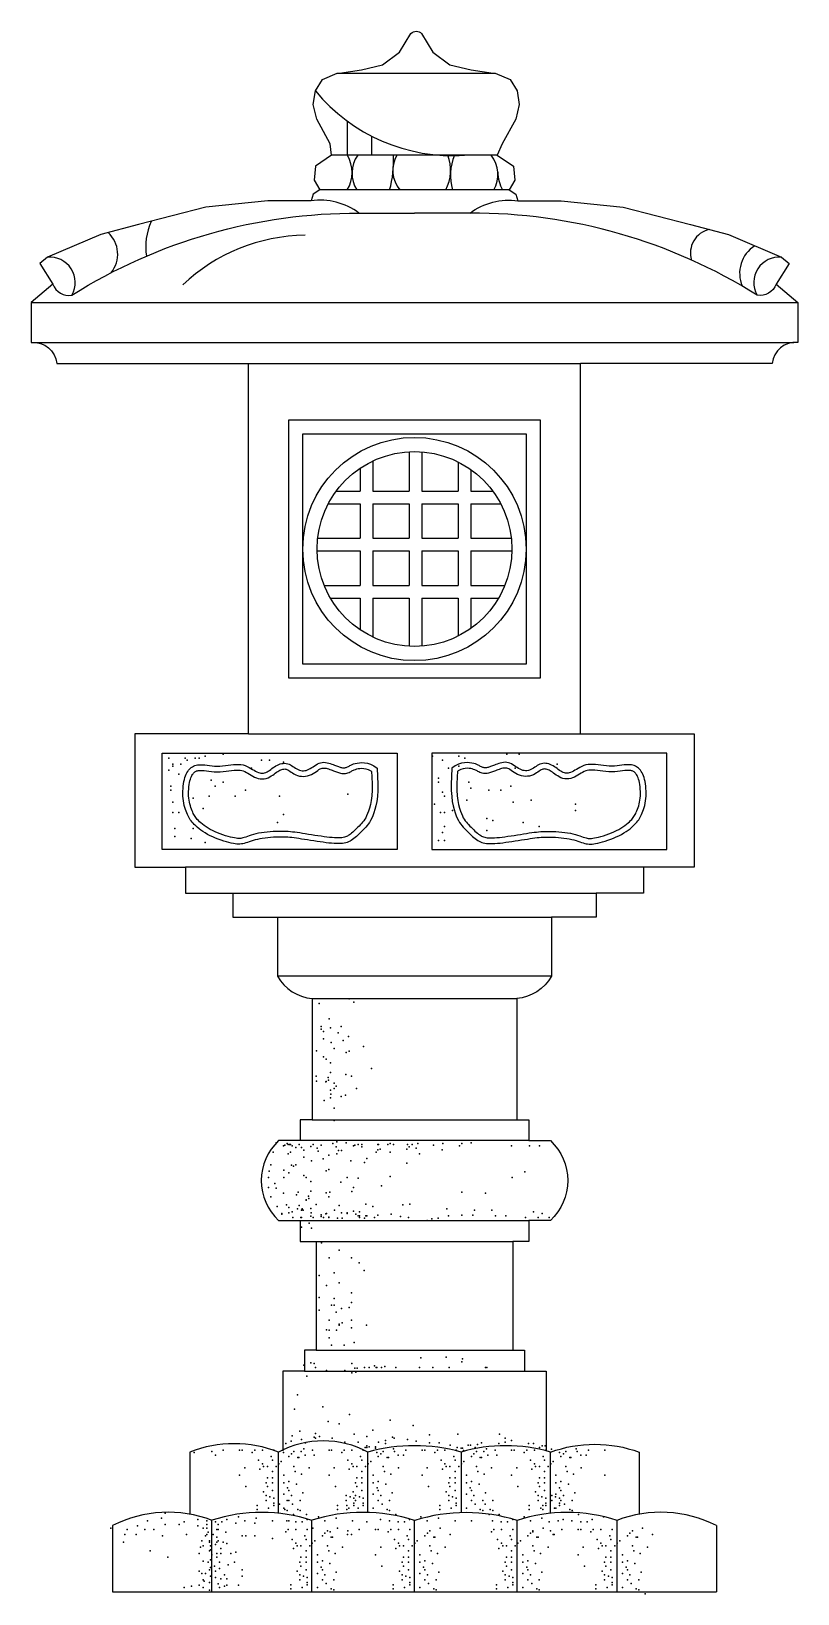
# Model space of a CAD drawing. Extents: x 876 to 1316, y 404 to 1300.
import ezdxf

# ---------------------------------------------------------------- set-up
doc = ezdxf.new("R2010")
doc.units = 0
doc.header["$LTSCALE"] = 10
doc.header["$MEASUREMENT"] = 0
for name, color, linetype in [('3', 3, 'CONTINUOUS'), ('4', 4, 'CONTINUOUS'), ('7', 7, 'CONTINUOUS'), ('BH', 3, 'CONTINUOUS')]:
    doc.layers.add(name, color=color, linetype=linetype)

msp = doc.modelspace()

# ---------------------------------------------------------------- linework, layer by layer
at = {"layer": '3'}
for p, q in [((1057.69, 1229.16), (1057.69, 1248.73)), ((1071.68, 1229.16), (1071.68, 1240.11)), ((1093.03, 1059), (1093.03, 1036.47)), ((1100.36, 1058.94), (1100.36, 1036.47)), ((1065.03, 1049.62), (1065.03, 1036.47)), ((1072.36, 1053.77), (1072.36, 1036.47)), ((1121.16, 1053.2), (1121.16, 1036.47)), ((1128.49, 1048.8), (1128.49, 1036.47)), ((1051.25, 1036.47), (1065.03, 1036.47)), ((1072.36, 1036.47), (1093.03, 1036.47)), ((1100.36, 1036.47), (1121.16, 1036.47)), ((1128.49, 1036.47), (1141.09, 1036.47)), ((1046.66, 1029.14), (1065.03, 1029.14)), ((1065.03, 1029.14), (1065.03, 1009.43)), ((1072.36, 1029.14), (1072.36, 1009.43)), ((1072.36, 1029.14), (1093.03, 1029.14)), ((1093.03, 1029.14), (1093.03, 1009.43)), ((1100.36, 1029.14), (1121.16, 1029.14)), ((1100.36, 1029.14), (1100.36, 1009.43)), ((1121.16, 1029.14), (1121.16, 1009.43)), ((1128.49, 1029.14), (1128.49, 1009.43)), ((1128.49, 1029.14), (1145.69, 1029.14)), ((1040.62, 1009.43), (1065.03, 1009.43)), ((1072.36, 1009.43), (1093.03, 1009.43)), ((1100.36, 1009.43), (1121.16, 1009.43)), ((1128.49, 1009.43), (1151.72, 1009.43)), ((1040.28, 1002.1), (1065.03, 1002.1)), ((1065.03, 1002.1), (1065.03, 982.26)), ((1072.36, 1002.1), (1072.36, 982.26)), ((1072.36, 1002.1), (1093.03, 1002.1)), ((1093.03, 1002.1), (1093.03, 982.26)), ((1100.36, 1002.1), (1121.16, 1002.1)), ((1100.36, 1002.1), (1100.36, 982.26)), ((1121.16, 1002.1), (1121.16, 982.26)), ((1128.49, 1002.1), (1128.49, 982.26)), ((1128.49, 1002.1), (1152.06, 1002.1)), ((1044.34, 982.26), (1065.03, 982.26)), ((1072.36, 982.26), (1093.03, 982.26)), ((1100.36, 982.26), (1121.16, 982.26)), ((1128.49, 982.26), (1148.01, 982.26)), ((1047.94, 974.93), (1065.03, 974.93)), ((1065.03, 974.93), (1065.03, 956.77)), ((1072.36, 974.93), (1072.36, 952.62)), ((1072.36, 974.93), (1093.03, 974.93)), ((1093.03, 974.93), (1093.03, 947.38)), ((1100.36, 974.93), (1121.16, 974.93)), ((1100.36, 974.93), (1100.36, 947.45)), ((1121.16, 974.93), (1121.16, 953.19)), ((1128.49, 974.93), (1144.4, 974.93)), ((1128.49, 974.93), (1128.49, 957.59)), ((991.88, 805.7), (1200.47, 805.7)), ((1174.71, 758.05), (1017.63, 758.05)), ((1037.5, 675.64), (1161.68, 675.64)), ((1039.84, 605.83), (1152.51, 605.83)), ((1039.84, 543.36), (1152.51, 543.36))]:
    msp.add_line(p, q, dxfattribs=at)
for points in [[(1074.71, 877.35), (1075.04, 872.56), (1075.15, 868.31), (1075.08, 864.55), (1074.85, 861.25), (1074.49, 858.37), (1074.03, 855.85), (1073.49, 853.67), (1072.91, 851.77), (1072.3, 850.11), (1071.66, 848.67), (1071.01, 847.41), (1070.34, 846.3), (1069.65, 845.31), (1068.95, 844.42), (1068.23, 843.58), (1067.49, 842.78), (1066.74, 841.98), (1065.98, 841.19), (1065.21, 840.41), (1064.44, 839.65), (1063.67, 838.93), (1062.9, 838.23), (1062.14, 837.59), (1061.39, 836.99), (1060.65, 836.44), (1059.91, 835.96), (1059.17, 835.53), (1058.4, 835.16), (1057.59, 834.84), (1056.73, 834.59), (1055.82, 834.39), (1054.83, 834.24), (1053.76, 834.16), (1052.6, 834.12), (1051.35, 834.14), (1050.02, 834.21), (1048.61, 834.31), (1047.11, 834.46), (1045.52, 834.64), (1043.85, 834.85), (1042.09, 835.1), (1040.28, 835.36), (1038.44, 835.64), (1036.6, 835.92), (1034.79, 836.2), (1033.03, 836.48), (1031.37, 836.75), (1029.81, 836.99), (1028.39, 837.2), (1027.08, 837.39), (1025.85, 837.54), (1024.66, 837.67), (1023.49, 837.77), (1022.3, 837.84), (1021.07, 837.89), (1019.74, 837.9), (1018.32, 837.89), (1016.81, 837.84), (1015.23, 837.76), (1013.62, 837.65), (1012.01, 837.51), (1010.41, 837.32), (1008.86, 837.1), (1007.39, 836.83), (1006.01, 836.53), (1004.72, 836.19), (1003.52, 835.84), (1002.39, 835.48), (1001.34, 835.13), (1000.35, 834.8), (999.42, 834.5), (998.54, 834.24), (997.7, 834.04), (996.88, 833.9), (996.05, 833.82), (995.2, 833.81), (994.3, 833.85), (993.33, 833.97), (992.26, 834.15), (991.07, 834.4), (989.74, 834.72), (988.3, 835.11), (986.78, 835.56), (985.19, 836.07), (983.58, 836.64), (981.97, 837.27), (980.39, 837.94), (978.86, 838.66), (977.42, 839.43), (976.06, 840.22), (974.79, 841.04), (973.62, 841.86), (972.54, 842.69), (971.55, 843.51), (970.66, 844.3), (969.86, 845.06), (969.17, 845.79), (968.56, 846.48), (968.02, 847.16), (967.54, 847.85), (967.11, 848.54), (966.71, 849.27), (966.32, 850.04), (965.94, 850.87), (965.56, 851.77), (965.17, 852.74), (964.8, 853.78), (964.44, 854.89), (964.12, 856.06), (963.83, 857.29), (963.6, 858.58), (963.42, 859.94), (963.32, 861.34), (963.27, 862.78), (963.29, 864.23), (963.37, 865.68), (963.5, 867.1), (963.68, 868.47), (963.91, 869.77), (964.18, 870.98), (964.49, 872.09), (964.84, 873.09), (965.22, 874), (965.63, 874.82), (966.08, 875.55), (966.55, 876.21), (967.06, 876.81), (967.59, 877.34), (968.14, 877.82), (968.74, 878.24), (969.37, 878.61), (970.06, 878.91), (970.82, 879.14), (971.65, 879.31), (972.57, 879.4), (973.58, 879.41), (974.7, 879.35), (975.91, 879.24), (977.2, 879.09), (978.57, 878.92), (980, 878.77), (981.48, 878.65), (982.99, 878.58), (984.54, 878.59), (986.11, 878.69), (987.68, 878.86), (989.24, 879.06), (990.79, 879.27), (992.3, 879.45), (993.78, 879.57), (995.2, 879.6), (996.55, 879.5), (997.83, 879.26), (999.03, 878.88), (1000.17, 878.42), (1001.24, 877.88), (1002.25, 877.31), (1003.21, 876.74), (1004.12, 876.19), (1004.98, 875.69), (1005.81, 875.28), (1006.6, 874.95), (1007.36, 874.72), (1008.1, 874.57), (1008.82, 874.52), (1009.52, 874.56), (1010.21, 874.7), (1010.9, 874.93), (1011.58, 875.26), (1012.27, 875.68), (1012.97, 876.15), (1013.68, 876.67), (1014.4, 877.2), (1015.14, 877.74), (1015.91, 878.26), (1016.69, 878.74), (1017.51, 879.17), (1018.34, 879.53), (1019.19, 879.82), (1020.05, 880.04), (1020.91, 880.16), (1021.76, 880.2), (1022.59, 880.13), (1023.41, 879.96), (1024.19, 879.68), (1024.96, 879.31), (1025.7, 878.87), (1026.44, 878.4), (1027.16, 877.91), (1027.89, 877.43), (1028.62, 876.99), (1029.35, 876.61), (1030.11, 876.31), (1030.87, 876.1), (1031.64, 875.97), (1032.42, 875.94), (1033.21, 876), (1034.01, 876.16), (1034.81, 876.41), (1035.61, 876.76), (1036.41, 877.21), (1037.22, 877.72), (1038.03, 878.27), (1038.85, 878.84), (1039.69, 879.38), (1040.54, 879.87), (1041.42, 880.28), (1042.32, 880.57), (1043.25, 880.73), (1044.19, 880.77), (1045.14, 880.7), (1046.08, 880.55), (1046.99, 880.34), (1047.88, 880.08), (1048.71, 879.79), (1049.49, 879.5), (1050.2, 879.23), (1050.85, 878.96), (1051.44, 878.72), (1051.99, 878.49), (1052.5, 878.29), (1052.99, 878.11), (1053.46, 877.96), (1053.91, 877.83), (1054.37, 877.73), (1054.83, 877.66), (1055.28, 877.62), (1055.73, 877.62), (1056.17, 877.65), (1056.6, 877.72), (1057.02, 877.83), (1057.42, 877.98), (1057.82, 878.17), (1058.23, 878.4), (1058.67, 878.65), (1059.16, 878.93), (1059.73, 879.22), (1060.41, 879.52), (1061.21, 879.82), (1062.16, 880.1), (1063.28, 880.37), (1064.56, 880.57), (1065.98, 880.64), (1067.53, 880.55), (1069.19, 880.22), (1070.95, 879.62), (1072.8, 878.68), (1074.71, 877.35)], [(1117.63, 877.35), (1117.31, 872.56), (1117.2, 868.31), (1117.27, 864.55), (1117.5, 861.25), (1117.86, 858.37), (1118.32, 855.85), (1118.85, 853.67), (1119.44, 851.77), (1120.05, 850.11), (1120.68, 848.67), (1121.33, 847.41), (1122, 846.3), (1122.69, 845.31), (1123.4, 844.42), (1124.12, 843.58), (1124.85, 842.78), (1125.6, 841.98), (1126.37, 841.19), (1127.13, 840.41), (1127.91, 839.65), (1128.68, 838.93), (1129.44, 838.23), (1130.21, 837.59), (1130.96, 836.99), (1131.69, 836.44), (1132.43, 835.96), (1133.18, 835.53), (1133.95, 835.16), (1134.76, 834.84), (1135.61, 834.59), (1136.53, 834.39), (1137.52, 834.24), (1138.59, 834.16), (1139.75, 834.12), (1140.99, 834.14), (1142.32, 834.21), (1143.74, 834.31), (1145.24, 834.46), (1146.83, 834.64), (1148.5, 834.85), (1150.25, 835.1), (1152.06, 835.36), (1153.9, 835.64), (1155.74, 835.92), (1157.56, 836.2), (1159.31, 836.48), (1160.98, 836.75), (1162.53, 836.99), (1163.95, 837.2), (1165.26, 837.39), (1166.5, 837.54), (1167.68, 837.67), (1168.85, 837.77), (1170.04, 837.84), (1171.28, 837.89), (1172.6, 837.9), (1174.03, 837.89), (1175.54, 837.84), (1177.11, 837.76), (1178.72, 837.65), (1180.34, 837.51), (1181.93, 837.32), (1183.48, 837.1), (1184.96, 836.83), (1186.34, 836.53), (1187.63, 836.19), (1188.83, 835.84), (1189.95, 835.48), (1191.01, 835.13), (1191.99, 834.8), (1192.92, 834.5), (1193.8, 834.24), (1194.65, 834.04), (1195.47, 833.9), (1196.29, 833.82), (1197.14, 833.81), (1198.04, 833.85), (1199.02, 833.97), (1200.09, 834.15), (1201.28, 834.4), (1202.6, 834.72), (1204.04, 835.11), (1205.57, 835.56), (1207.15, 836.07), (1208.76, 836.64), (1210.38, 837.27), (1211.96, 837.94), (1213.48, 838.66), (1214.93, 839.43), (1216.28, 840.22), (1217.55, 841.04), (1218.73, 841.86), (1219.81, 842.69), (1220.8, 843.51), (1221.69, 844.3), (1222.48, 845.06), (1223.18, 845.79), (1223.79, 846.48), (1224.33, 847.16), (1224.8, 847.85), (1225.24, 848.54), (1225.64, 849.27), (1226.02, 850.04), (1226.4, 850.87), (1226.79, 851.77), (1227.17, 852.74), (1227.55, 853.78), (1227.9, 854.89), (1228.23, 856.06), (1228.51, 857.29), (1228.75, 858.58), (1228.92, 859.94), (1229.03, 861.34), (1229.07, 862.78), (1229.05, 864.23), (1228.97, 865.68), (1228.84, 867.1), (1228.66, 868.47), (1228.43, 869.77), (1228.16, 870.98), (1227.85, 872.09), (1227.51, 873.09), (1227.13, 874), (1226.71, 874.82), (1226.27, 875.55), (1225.79, 876.21), (1225.29, 876.81), (1224.76, 877.34), (1224.2, 877.82), (1223.61, 878.24), (1222.97, 878.61), (1222.28, 878.91), (1221.52, 879.14), (1220.69, 879.31), (1219.78, 879.4), (1218.76, 879.41), (1217.65, 879.35), (1216.44, 879.24), (1215.14, 879.09), (1213.78, 878.92), (1212.35, 878.77), (1210.87, 878.65), (1209.35, 878.58), (1207.8, 878.59), (1206.24, 878.69), (1204.67, 878.86), (1203.1, 879.06), (1201.56, 879.27), (1200.04, 879.45), (1198.57, 879.57), (1197.15, 879.6), (1195.8, 879.5), (1194.52, 879.26), (1193.32, 878.88), (1192.18, 878.42), (1191.11, 877.88), (1190.1, 877.31), (1189.14, 876.74), (1188.23, 876.19), (1187.36, 875.69), (1186.54, 875.28), (1185.75, 874.95), (1184.98, 874.72), (1184.25, 874.57), (1183.53, 874.52), (1182.83, 874.56), (1182.14, 874.7), (1181.45, 874.93), (1180.76, 875.26), (1180.07, 875.68), (1179.37, 876.15), (1178.66, 876.67), (1177.94, 877.2), (1177.2, 877.74), (1176.44, 878.26), (1175.65, 878.74), (1174.84, 879.17), (1174, 879.53), (1173.15, 879.82), (1172.3, 880.04), (1171.44, 880.16), (1170.59, 880.2), (1169.75, 880.13), (1168.94, 879.96), (1168.15, 879.68), (1167.39, 879.31), (1166.64, 878.87), (1165.91, 878.4), (1165.18, 877.91), (1164.46, 877.43), (1163.73, 876.99), (1162.99, 876.61), (1162.24, 876.31), (1161.48, 876.1), (1160.7, 875.97), (1159.92, 875.94), (1159.13, 876), (1158.34, 876.16), (1157.54, 876.41), (1156.74, 876.76), (1155.93, 877.21), (1155.13, 877.72), (1154.32, 878.27), (1153.49, 878.84), (1152.66, 879.38), (1151.8, 879.87), (1150.93, 880.28), (1150.02, 880.57), (1149.1, 880.73), (1148.15, 880.77), (1147.21, 880.7), (1146.27, 880.55), (1145.35, 880.34), (1144.47, 880.08), (1143.63, 879.79), (1142.85, 879.5), (1142.15, 879.23), (1141.5, 878.96), (1140.91, 878.72), (1140.36, 878.49), (1139.84, 878.29), (1139.36, 878.11), (1138.89, 877.96), (1138.43, 877.83), (1137.97, 877.73), (1137.52, 877.66), (1137.07, 877.62), (1136.62, 877.62), (1136.18, 877.65), (1135.75, 877.72), (1135.33, 877.83), (1134.92, 877.98), (1134.53, 878.17), (1134.12, 878.4), (1133.68, 878.65), (1133.19, 878.93), (1132.61, 879.22), (1131.94, 879.52), (1131.13, 879.82), (1130.18, 880.1), (1129.06, 880.37), (1127.79, 880.57), (1126.37, 880.64), (1124.82, 880.55), (1123.16, 880.22), (1121.4, 879.62), (1119.55, 878.68), (1117.63, 877.35)]]:
    msp.add_lwpolyline(points, dxfattribs=at)
for points in [[(1071.57, 875.57), (1071.78, 872.41), (1071.89, 868.29), (1071.82, 864.7), (1071.6, 861.57), (1071.27, 858.86), (1070.84, 856.54), (1070.35, 854.54), (1069.82, 852.81), (1069.27, 851.33), (1068.72, 850.07), (1068.17, 849), (1067.61, 848.08), (1067.03, 847.25), (1066.43, 846.49), (1065.79, 845.75), (1065.1, 844.99), (1064.38, 844.22), (1063.65, 843.46), (1062.91, 842.72), (1062.18, 842), (1061.46, 841.32), (1060.75, 840.68), (1060.07, 840.1), (1059.41, 839.57), (1058.79, 839.12), (1058.21, 838.73), (1057.65, 838.41), (1057.09, 838.15), (1056.53, 837.93), (1055.92, 837.74), (1055.24, 837.59), (1054.47, 837.48), (1053.58, 837.41), (1052.58, 837.38), (1051.46, 837.4), (1050.22, 837.46), (1048.89, 837.56), (1047.45, 837.7), (1045.91, 837.87), (1044.28, 838.08), (1042.55, 838.32), (1040.76, 838.58), (1038.93, 838.86), (1037.1, 839.14), (1035.3, 839.42), (1033.54, 839.7), (1031.87, 839.96), (1030.31, 840.21), (1028.86, 840.42), (1027.52, 840.62), (1026.23, 840.78), (1024.98, 840.92), (1023.73, 841.02), (1022.46, 841.1), (1021.14, 841.14), (1019.75, 841.16), (1018.25, 841.14), (1016.68, 841.1), (1015.04, 841.02), (1013.36, 840.9), (1011.67, 840.75), (1009.99, 840.55), (1008.34, 840.32), (1006.75, 840.03), (1005.24, 839.7), (1003.85, 839.33), (1002.56, 838.96), (1001.38, 838.58), (1000.31, 838.22), (999.33, 837.89), (998.47, 837.61), (997.71, 837.4), (997.05, 837.24), (996.45, 837.13), (995.86, 837.08), (995.25, 837.07), (994.57, 837.1), (993.79, 837.19), (992.86, 837.35), (991.78, 837.57), (990.55, 837.87), (989.19, 838.24), (987.74, 838.67), (986.24, 839.16), (984.71, 839.7), (983.2, 840.29), (981.72, 840.91), (980.32, 841.58), (979, 842.27), (977.77, 843), (976.61, 843.74), (975.54, 844.49), (974.56, 845.24), (973.67, 845.98), (972.87, 846.69), (972.17, 847.37), (971.57, 847.99), (971.06, 848.57), (970.64, 849.11), (970.26, 849.64), (969.92, 850.19), (969.59, 850.78), (969.26, 851.45), (968.92, 852.19), (968.57, 853.01), (968.22, 853.9), (967.88, 854.83), (967.57, 855.82), (967.28, 856.86), (967.03, 857.95), (966.82, 859.09), (966.67, 860.27), (966.57, 861.51), (966.53, 862.8), (966.55, 864.12), (966.62, 865.44), (966.74, 866.73), (966.9, 867.98), (967.11, 869.14), (967.34, 870.19), (967.6, 871.12), (967.88, 871.93), (968.18, 872.63), (968.48, 873.23), (968.8, 873.75), (969.12, 874.2), (969.46, 874.6), (969.81, 874.95), (970.16, 875.25), (970.5, 875.5), (970.84, 875.69), (971.2, 875.85), (971.62, 875.98), (972.13, 876.08), (972.76, 876.14), (973.52, 876.16), (974.45, 876.11), (975.56, 876), (976.82, 875.85), (978.2, 875.68), (979.69, 875.52), (981.27, 875.39), (982.93, 875.32), (984.66, 875.33), (986.39, 875.44), (988.06, 875.62), (989.67, 875.84), (991.2, 876.04), (992.63, 876.21), (993.94, 876.32), (995.11, 876.34), (996.12, 876.27), (997.04, 876.09), (997.93, 875.82), (998.82, 875.45), (999.71, 875), (1000.61, 874.5), (1001.53, 873.95), (1002.47, 873.38), (1003.44, 872.82), (1004.46, 872.31), (1005.49, 871.89), (1006.56, 871.55), (1007.66, 871.34), (1008.79, 871.25), (1009.93, 871.32), (1011.06, 871.54), (1012.14, 871.91), (1013.13, 872.39), (1014.03, 872.93), (1014.84, 873.48), (1015.61, 874.04), (1016.33, 874.58), (1017.02, 875.08), (1017.68, 875.52), (1018.3, 875.91), (1018.92, 876.23), (1019.52, 876.49), (1020.12, 876.7), (1020.68, 876.84), (1021.21, 876.92), (1021.69, 876.94), (1022.12, 876.9), (1022.51, 876.82), (1022.93, 876.67), (1023.42, 876.43), (1024, 876.1), (1024.64, 875.68), (1025.36, 875.2), (1026.15, 874.68), (1027.02, 874.15), (1028, 873.64), (1029.06, 873.22), (1030.17, 872.91), (1031.32, 872.73), (1032.48, 872.68), (1033.65, 872.77), (1034.82, 873), (1035.95, 873.36), (1037.06, 873.84), (1038.08, 874.41), (1039.01, 875), (1039.87, 875.58), (1040.66, 876.12), (1041.38, 876.6), (1042.04, 876.97), (1042.62, 877.24), (1043.11, 877.4), (1043.59, 877.48), (1044.14, 877.51), (1044.77, 877.46), (1045.45, 877.35), (1046.16, 877.19), (1046.89, 876.97), (1047.62, 876.72), (1048.33, 876.46), (1048.99, 876.2), (1049.61, 875.95), (1050.2, 875.71), (1050.77, 875.47), (1051.33, 875.25), (1051.91, 875.04), (1052.5, 874.84), (1053.13, 874.66), (1053.78, 874.52), (1054.45, 874.42), (1055.13, 874.36), (1055.83, 874.36), (1056.55, 874.41), (1057.27, 874.53), (1057.99, 874.72), (1058.7, 874.98), (1059.32, 875.28), (1059.84, 875.57), (1060.28, 875.83), (1060.69, 876.06), (1061.13, 876.28), (1061.63, 876.5), (1062.25, 876.73), (1063.01, 876.96), (1063.91, 877.17), (1064.9, 877.32), (1065.96, 877.38), (1067.11, 877.31), (1068.34, 877.07), (1069.68, 876.61), (1071.12, 875.87)], [(1120.78, 875.57), (1120.56, 872.41), (1120.46, 868.29), (1120.52, 864.7), (1120.74, 861.57), (1121.08, 858.86), (1121.5, 856.54), (1121.99, 854.54), (1122.53, 852.81), (1123.07, 851.33), (1123.62, 850.07), (1124.18, 849), (1124.74, 848.08), (1125.31, 847.25), (1125.91, 846.49), (1126.55, 845.75), (1127.24, 844.99), (1127.97, 844.22), (1128.7, 843.46), (1129.43, 842.72), (1130.16, 842), (1130.88, 841.32), (1131.59, 840.68), (1132.28, 840.1), (1132.94, 839.57), (1133.56, 839.12), (1134.14, 838.73), (1134.7, 838.41), (1135.25, 838.15), (1135.82, 837.93), (1136.43, 837.74), (1137.11, 837.59), (1137.88, 837.48), (1138.76, 837.41), (1139.77, 837.38), (1140.89, 837.4), (1142.12, 837.46), (1143.46, 837.56), (1144.9, 837.7), (1146.43, 837.87), (1148.07, 838.08), (1149.8, 838.32), (1151.59, 838.58), (1153.41, 838.86), (1155.24, 839.14), (1157.05, 839.42), (1158.8, 839.7), (1160.47, 839.96), (1162.04, 840.21), (1163.48, 840.42), (1164.83, 840.62), (1166.11, 840.78), (1167.37, 840.92), (1168.62, 841.02), (1169.89, 841.1), (1171.21, 841.14), (1172.6, 841.16), (1174.09, 841.14), (1175.67, 841.1), (1177.31, 841.02), (1178.98, 840.9), (1180.67, 840.75), (1182.35, 840.55), (1184, 840.32), (1185.6, 840.03), (1187.1, 839.7), (1188.5, 839.33), (1189.78, 838.96), (1190.96, 838.58), (1192.04, 838.22), (1193.01, 837.89), (1193.88, 837.61), (1194.64, 837.4), (1195.3, 837.24), (1195.9, 837.13), (1196.48, 837.08), (1197.09, 837.07), (1197.77, 837.1), (1198.56, 837.19), (1199.48, 837.35), (1200.56, 837.57), (1201.8, 837.87), (1203.16, 838.24), (1204.6, 838.67), (1206.11, 839.16), (1207.63, 839.7), (1209.15, 840.29), (1210.62, 840.91), (1212.03, 841.58), (1213.34, 842.27), (1214.58, 843), (1215.73, 843.74), (1216.8, 844.49), (1217.78, 845.24), (1218.68, 845.98), (1219.48, 846.69), (1220.18, 847.37), (1220.78, 847.99), (1221.28, 848.57), (1221.71, 849.11), (1222.08, 849.64), (1222.42, 850.19), (1222.75, 850.78), (1223.08, 851.45), (1223.42, 852.19), (1223.77, 853.01), (1224.12, 853.9), (1224.46, 854.83), (1224.78, 855.82), (1225.07, 856.86), (1225.32, 857.95), (1225.53, 859.09), (1225.68, 860.27), (1225.78, 861.51), (1225.81, 862.8), (1225.8, 864.12), (1225.73, 865.44), (1225.61, 866.73), (1225.44, 867.98), (1225.24, 869.14), (1225, 870.19), (1224.74, 871.12), (1224.46, 871.93), (1224.17, 872.63), (1223.86, 873.23), (1223.55, 873.75), (1223.22, 874.2), (1222.89, 874.6), (1222.54, 874.95), (1222.19, 875.25), (1221.85, 875.5), (1221.51, 875.69), (1221.14, 875.85), (1220.72, 875.98), (1220.21, 876.08), (1219.59, 876.14), (1218.82, 876.16), (1217.89, 876.11), (1216.78, 876), (1215.53, 875.85), (1214.15, 875.68), (1212.66, 875.52), (1211.07, 875.39), (1209.41, 875.32), (1207.69, 875.33), (1205.96, 875.44), (1204.28, 875.62), (1202.67, 875.84), (1201.15, 876.04), (1199.72, 876.21), (1198.41, 876.32), (1197.24, 876.34), (1196.22, 876.27), (1195.31, 876.09), (1194.42, 875.82), (1193.53, 875.45), (1192.63, 875), (1191.73, 874.5), (1190.82, 873.95), (1189.88, 873.38), (1188.9, 872.82), (1187.89, 872.31), (1186.85, 871.89), (1185.79, 871.55), (1184.69, 871.34), (1183.56, 871.25), (1182.41, 871.32), (1181.28, 871.54), (1180.21, 871.91), (1179.21, 872.39), (1178.32, 872.93), (1177.5, 873.48), (1176.74, 874.04), (1176.01, 874.58), (1175.33, 875.08), (1174.67, 875.52), (1174.04, 875.91), (1173.43, 876.23), (1172.82, 876.49), (1172.23, 876.7), (1171.66, 876.84), (1171.13, 876.92), (1170.65, 876.94), (1170.22, 876.9), (1169.83, 876.82), (1169.42, 876.67), (1168.92, 876.43), (1168.35, 876.1), (1167.7, 875.68), (1166.99, 875.2), (1166.2, 874.68), (1165.32, 874.15), (1164.35, 873.64), (1163.28, 873.22), (1162.17, 872.91), (1161.03, 872.73), (1159.86, 872.68), (1158.69, 872.77), (1157.53, 873), (1156.39, 873.36), (1155.29, 873.84), (1154.27, 874.41), (1153.33, 875), (1152.48, 875.58), (1151.69, 876.12), (1150.96, 876.6), (1150.3, 876.97), (1149.73, 877.24), (1149.24, 877.4), (1148.75, 877.48), (1148.2, 877.51), (1147.58, 877.46), (1146.9, 877.35), (1146.18, 877.19), (1145.45, 876.97), (1144.73, 876.72), (1144.02, 876.46), (1143.35, 876.2), (1142.73, 875.95), (1142.14, 875.71), (1141.57, 875.47), (1141.01, 875.25), (1140.44, 875.04), (1139.84, 874.84), (1139.22, 874.66), (1138.57, 874.52), (1137.9, 874.42), (1137.21, 874.36), (1136.51, 874.36), (1135.8, 874.41), (1135.08, 874.53), (1134.35, 874.72), (1133.65, 874.98), (1133.02, 875.28), (1132.5, 875.57), (1132.06, 875.83), (1131.65, 876.06), (1131.22, 876.28), (1130.71, 876.5), (1130.09, 876.73), (1129.33, 876.96), (1128.44, 877.17), (1127.45, 877.32), (1126.38, 877.38), (1125.24, 877.31), (1124, 877.07), (1122.67, 876.61), (1121.22, 875.87)]]:
    msp.add_lwpolyline(points, close=True, dxfattribs=at)
msp.add_circle((1096.17, 1003.19), 55.9, dxfattribs=at)
for centre, radius, start, end in [((1118.17, 1331.22), 102.29, 219.55825, 273.78592), ((908.94, 1172.38), 16.95, 321.23856, 47.50428), ((976.99, 1176.61), 35.02, 155.28164, 188.72285), ((1268.2, 1173.19), 13.7, 102.09191, 197.65199), ((1034.47, 1079.97), 103.29, 90.62002, 133.61051), ((1301.31, 1161.49), 18.6, 121.97613, 203.65717)]:
    msp.add_arc(centre, radius, start, end, dxfattribs=at)
at = {"layer": '4'}
for p, q in [((1143.69, 1229.16), (1048.65, 1229.16)), ((1150.54, 1209.27), (1041.81, 1209.27)), ((876.31, 1144.63), (1316.04, 1144.63)), ((878.63, 1121.77), (1313.72, 1121.77)), ((1000.89, 1109.58), (1191.45, 1109.58)), ((1000.89, 897.1), (1000.89, 1109.58)), ((1191.45, 897.1), (1191.45, 1109.58)), ((1000.89, 897.1), (1191.45, 897.1)), ((1227.58, 820.63), (964.76, 820.63)), ((1037.5, 745.25), (1154.85, 745.25)), ((1161.68, 663.63), (1030.67, 663.63)), ((1030.67, 617.84), (1161.68, 617.84)), ((1033, 531.35), (1159.34, 531.35))]:
    msp.add_line(p, q, dxfattribs=at)
for points in [[(1048.65, 1229.16), (1047.84, 1235.65), (1040.12, 1249.85), (1038.09, 1258.37), (1039.31, 1266.08), (1043.37, 1272.57), (1051.9, 1276.22), (1053.12, 1276.22), (1065.71, 1278.25), (1077.89, 1281.09), (1087.64, 1288.4), (1094.16, 1299.07, -0.42402), (1100.22, 1299.07), (1106.73, 1288.4), (1116.48, 1281.09), (1128.66, 1278.25), (1141.26, 1276.22), (1142.47, 1276.22), (1151, 1272.57), (1155.06, 1266.08), (1156.28, 1258.37), (1154.25, 1249.85), (1146.53, 1235.65), (1143.69, 1229.16)], [(1048.65, 1229.16), (1039.32, 1222.94), (1038.7, 1214.86), (1041.81, 1209.27), (1038.08, 1206.78), (1036.83, 1203.05), (1011.94, 1203.05), (976.48, 1199.32), (937.9, 1189.38), (916.13, 1183.79), (885.64, 1170.73), (881.29, 1167), (888.75, 1155.19), (876.31, 1144.63), (876.31, 1121.77, -0.411052), (890.96, 1109.58), (1000.89, 1109.58)], [(1143.69, 1229.16), (1153.02, 1222.94), (1153.65, 1214.86), (1150.54, 1209.27), (1154.27, 1206.78), (1155.51, 1203.05), (1180.4, 1203.05), (1215.87, 1199.32), (1254.44, 1189.38), (1276.22, 1183.79), (1306.7, 1170.73), (1311.06, 1167), (1303.59, 1155.19), (1316.04, 1144.63), (1316.04, 1121.77, 0.411052), (1301.39, 1109.58), (1191.45, 1109.58)], [(1000.89, 897.1), (935.79, 897.1), (935.79, 820.63), (964.76, 820.63), (964.76, 805.7), (991.88, 805.7), (991.88, 791.92), (1017.63, 791.92), (1017.63, 758.05, 0.255161), (1037.5, 745.25), (1037.5, 675.64), (1030.67, 675.64), (1030.67, 663.63), (1018.23, 663.63)], [(1191.45, 897.1), (1256.56, 897.1), (1256.56, 820.63), (1227.58, 820.63), (1227.58, 805.7), (1200.47, 805.7), (1200.47, 791.92), (1174.71, 791.92), (1174.71, 758.05, -0.255161), (1154.85, 745.25), (1154.85, 675.64), (1161.68, 675.64), (1161.68, 663.63), (1174.12, 663.63, -0.436784), (1174.12, 617.84)], [(1018.23, 663.63, 0.436784), (1018.23, 617.84), (1018.23, 617.84), (1030.67, 617.84), (1030.67, 605.83), (1039.84, 605.83), (1039.84, 543.36), (1033, 543.36), (1033, 531.35), (1020.56, 531.35), (1020.56, 485.56)], [(1018.14, 484.89, 0.189031), (967.28, 484.89, 0.209762)], [(1174.2, 484.89, 0.142859), (1122.9, 484.89, 0.137907), (1069.45, 484.89, 0.251271), (1018.14, 484.89)], [(1174.2, 484.89, -0.176414), (1225.07, 484.89, -0.209762)], [(980.16, 445.69, 0.212297), (922.89, 442.67, 0.209762)], [(1269.45, 442.67, 0.212645), (1212.19, 445.69, 0.212645)]]:
    msp.add_lwpolyline(points, format="xyb", dxfattribs=at)
msp.add_lwpolyline([(1024.11, 1077.3), (1168.23, 1077.3), (1168.23, 929.09), (1024.11, 929.09)], close=True, dxfattribs=at)
for points in [[(1174.12, 617.84), (1174.12, 617.84), (1161.68, 617.84), (1161.68, 605.83), (1152.51, 605.83), (1152.51, 543.36), (1159.34, 543.36), (1159.34, 531.35), (1171.78, 531.35), (1171.78, 485.56)], [(967.28, 484.89), (967.28, 449.22)], [(1225.07, 484.89), (1225.07, 449.22)], [(922.89, 442.67), (922.89, 404.68), (1269.45, 404.68)], [(1269.45, 442.67), (1269.45, 404.68)]]:
    msp.add_lwpolyline(points, dxfattribs=at)
for centre, radius, start, end in [((1008.51, 358.77), 91.54, 71.72234, 108.15773), ((1066.61, 353.28), 97.03, 72.25928, 107.63797), ((1125.74, 353.16), 97.03, 72.36864, 107.63787), ((1183.65, 358.71), 91.54, 71.72234, 108.15773)]:
    msp.add_arc(centre, radius, start, end, dxfattribs=at)
for p in [(1123.33, 661.97), (1097.17, 491.13), (1100.6, 486.04)]:
    msp.add_point(p, dxfattribs=at)
at = {"layer": '7'}
for p, q in [((1064.31, 1195.98), (1096.17, 1195.98)), ((1128.03, 1195.98), (1096.17, 1195.98)), ((1017.63, 791.92), (1174.71, 791.92)), ((1018.14, 450.22), (1018.14, 484.89)), ((1069.45, 450.22), (1069.45, 484.89)), ((1122.9, 484.89), (1122.9, 450.2)), ((1174.2, 450.22), (1174.2, 484.89)), ((979.98, 404.68), (979.98, 445.75)), ((1037.21, 404.68), (1037.21, 445.64)), ((1096.17, 404.68), (1096.17, 445.7)), ((1155.13, 404.68), (1155.13, 445.64)), ((1212.37, 404.68), (1212.37, 445.75))]:
    msp.add_line(p, q, dxfattribs=at)
for points in [[(888.75, 1155.19, 0.368945), (899.67, 1148.93, -0.142365), (1064.31, 1195.98, 0.200256), (1036.83, 1203.05)], [(1303.59, 1155.19, -0.368945), (1292.67, 1148.93, 0.142365), (1128.03, 1195.98, -0.200256), (1155.51, 1203.05)]]:
    msp.add_lwpolyline(points, format="xyb", dxfattribs=at)
for points in [[(1032.11, 1069.3), (1160.23, 1069.3), (1160.23, 937.09), (1032.11, 937.09)], [(1086.26, 830.69), (951.41, 830.69), (951.41, 886.11), (1086.26, 886.11)], [(1106.09, 830.69), (1240.94, 830.69), (1240.94, 886.11), (1106.09, 886.11)]]:
    msp.add_lwpolyline(points, close=True, dxfattribs=at)
msp.add_circle((1096.17, 1003.19), 64.06, dxfattribs=at)
for centre, radius, start, end in [((1040.44, 1219.27), 19.89, 329.82897, 29.8288), ((1078.5, 1218.79), 18.18, 145.21329, 211.57535), ((1024.83, 1225.55), 59.31, 344.06444, 3.48653), ((1101.61, 1220.52), 17.89, 151.14191, 218.97165), ((1092.69, 1220.65), 24.21, 331.96162, 20.58629), ((1147.01, 1217.67), 30.2, 157.63011, 196.14483), ((1126.25, 1218.08), 17.8, 330.32184, 38.47778), ((1165.17, 1219.7), 21.18, 180.68037, 209.50842), ((886.85, 1156.1), 14.69, 330.80488, 94.72664), ((1305.49, 1156.1), 14.69, 85.27336, 209.19512)]:
    msp.add_arc(centre, radius, start, end, dxfattribs=at)
at = {"layer": 'BH'}
msp.add_line((1051.9, 1276.22), (1141.26, 1276.22), dxfattribs=at)
for p in [(955.28, 883.2), (957.59, 879.74), (962.21, 879.74), (964.52, 883.2), (965.67, 882.05), (970.29, 883.2), (972.6, 883.2), (976.06, 884.36), (986.45, 885.51), (1008.38, 882.05), (1013, 882.05), (1021.08, 880.9), (1106.51, 884.36), (1112.28, 882.05), (1121.52, 884.36), (1124.98, 883.2), (1149.22, 885.51), (1156.15, 885.51), (1178.08, 879.74), (955.28, 876.28), (957.59, 878.59), (961.05, 873.97), (979.52, 870.51), (1002.61, 877.44), (1109.97, 871.67), (1115.74, 877.44), (1121.52, 878.59), (1153.84, 877.44), (956.44, 867.05), (956.44, 864.75), (978.37, 861.28), (981.83, 867.05), (986.45, 869.36), (993.38, 861.28), (999.15, 864.75), (1018.77, 861.28), (1058.02, 862.44), (1109.97, 869.36), (1112.28, 863.59), (1113.44, 861.28), (1127.29, 869.36), (1128.44, 865.9), (1138.83, 864.75), (1145.76, 864.75), (1151.53, 867.05), (957.59, 857.82), (957.59, 852.05), (961.05, 852.05), (969.13, 860.13), (974.91, 854.36), (1107.66, 856.67), (1111.13, 852.05), (1113.44, 852.05), (1118.05, 853.21), (1126.13, 858.98), (1152.69, 857.82), (1163.08, 858.98), (1188.47, 856.67), (1188.47, 853.21), (1017.62, 846.29), (1021.08, 850.9), (1113.44, 843.98), (1137.68, 848.59), (1141.14, 847.44), (1158.46, 846.29), (1167.69, 843.98), (958.75, 842.83), (958.75, 838.21), (967.98, 837.06), (969.13, 842.83), (976.06, 834.75), (1109.97, 835.9), (1112.28, 840.52), (1112.28, 840.52), (1113.44, 835.9), (1137.68, 841.67), (1058.62, 745.08), (1041.44, 742.38), (1061.38, 743.14), (1042.59, 727.63), (1042.6, 729.22), (1047.17, 733.64), (1048.04, 728.29), (1054.05, 729.06), (1044.03, 726.2), (1044.03, 722.07), (1048.34, 720), (1052.34, 725.58), (1055.2, 721.13), (1058.35, 723.34), (1066.94, 717.61), (1040.01, 715.2), (1043.94, 711.71), (1045.46, 710.46), (1050.03, 716.47), (1056.93, 714.28), (1058.62, 715.04), (1039.73, 700.61), (1046.62, 699.83), (1048.04, 708.26), (1048.05, 702.7), (1056.83, 701.69), (1060.05, 700.73), (1071.51, 705.03), (1040.01, 697.87), (1045.38, 697.4), (1045.46, 697.59), (1046.82, 698.36), (1048.05, 692.68), (1050.03, 696.6), (1050.03, 693.58), (1051.19, 694.89), (1062.92, 693.58), (1044.31, 686.59), (1048.04, 688.23), (1048.24, 690.25), (1050.03, 682.3), (1054.05, 689), (1056.64, 689.66), (1050.03, 675.14), (1015.08, 657.01), (1016.89, 662.42), (1020.95, 660.62), (1021.85, 661.07), (1023.2, 661.97), (1023.65, 661.52), (1023.65, 656.11), (1024.55, 661.52), (1025, 661.52), (1025, 657.01), (1025.91, 660.62), (1028.16, 659.71), (1029.97, 661.52), (1031.25, 659.64), (1032.68, 658.21), (1036.7, 660.3), (1038.08, 661.52), (1040.34, 659.26), (1041, 657.59), (1042.71, 661.07), (1047, 655.35), (1049.36, 661.97), (1051.16, 660.16), (1051.62, 662.87), (1051.62, 656.11), (1052.52, 657.91), (1054.32, 657.91), (1057.03, 662.42), (1061.09, 660.62), (1061.99, 661.07), (1063.79, 661.52), (1066.05, 661.52), (1066.05, 660.16), (1074.17, 657.01), (1075.07, 661.52), (1075.07, 658.36), (1075.52, 661.52), (1076.42, 658.81), (1080.93, 661.52), (1082.29, 661.97), (1082.29, 657.01), (1084.09, 661.52), (1091.76, 658.81), (1092.21, 661.52), (1093.11, 660.16), (1094.91, 661.52), (1097.17, 659.26), (1098.07, 661.97), (1098.97, 656.11), (1107.09, 661.07), (1112.05, 658.36), (1112.5, 661.97), (1121.98, 660.62), (1128.74, 662.42), (1151.74, 660.62), (1162.12, 660.62), (1167.98, 660.62), (1012.83, 646.19), (1013.73, 649.8), (1021.23, 646.76), (1025.52, 649.62), (1026.81, 648.9), (1028.16, 649.8), (1032.69, 654.08), (1036.99, 652.01), (1043.86, 653.14), (1045.59, 646.29), (1047.1, 647.09), (1059.73, 652.05), (1067.4, 651.15), (1068.75, 653.4), (1091.76, 650.7), (1159.41, 645.74), (1012.38, 642.58), (1012.38, 636.73), (1015.98, 638.98), (1021.23, 642.47), (1024.01, 645.15), (1032.6, 643.72), (1034.11, 642.47), (1036.7, 640.27), (1053.87, 639.88), (1057.48, 642.58), (1061.09, 636.73), (1063.79, 642.13), (1077.32, 637.63), (1082.29, 643.04), (1152.19, 642.58), (1013.73, 631.32), (1016.89, 636.27), (1020.95, 633.57), (1028.39, 632.62), (1029.51, 634.02), (1034.03, 629.41), (1034.11, 629.6), (1035.27, 631.84), (1035.48, 630.37), (1036.71, 634.71), (1045.49, 633.7), (1047.1, 631.32), (1047.56, 634.02), (1060.18, 634.47), (1123.33, 634.02), (1136.86, 633.57), (1017.34, 625.91), (1020.04, 621.85), (1020.04, 621.4), (1022.66, 626.74), (1024.01, 625.28), (1024.01, 622.26), (1025.91, 622.75), (1026.36, 619.6), (1029.06, 624.55), (1029.97, 626.36), (1030.87, 619.6), (1031.32, 623.65), (1031.32, 619.6), (1031.77, 624.55), (1032.22, 623.65), (1036.7, 620.24), (1036.71, 624.69), (1036.9, 622.26), (1038.08, 619.6), (1039.85, 626.9), (1042.59, 620.05), (1042.71, 621.01), (1043.95, 619.6), (1045.29, 621.67), (1045.75, 621.85), (1047, 619.58), (1047.01, 619.74), (1050.26, 623.65), (1052.07, 619.15), (1052.97, 626.36), (1054.32, 622.3), (1054.77, 619.15), (1057.48, 622.3), (1057.48, 621.85), (1061.09, 623.2), (1062.44, 621.4), (1063.79, 620.5), (1064.69, 622.75), (1064.69, 620.5), (1064.69, 619.6), (1067.4, 619.15), (1068.3, 627.26), (1068.3, 620.5), (1068.75, 620.5), (1072.36, 625.91), (1073.26, 619.6), (1075.07, 620.95), (1082.74, 621.4), (1088.15, 620.05), (1089.5, 626.81), (1092.66, 619.6), (1093.56, 627.26), (1109.8, 619.15), (1114.76, 624.55), (1115.66, 620.5), (1123.33, 620.95), (1129.64, 620.95), (1130.55, 623.65), (1140.47, 623.65), (1142.72, 620.5), (1148.59, 620.5), (1159.86, 619.6), (1164.37, 622.75), (1167.08, 619.6), (1169.33, 621.85), (1173.39, 619.6), (1031.25, 614.02), (1035.71, 616.33), (1037.14, 613.47), (1103.48, 617.79), (1106.19, 618.69), (1042.87, 605.05), (1047.17, 596.3), (1052.9, 600.76), (1060.05, 596.3), (1064.35, 593.6), (1041.44, 586.29), (1050.03, 587.72), (1067.21, 589.15), (1045.73, 580.57), (1052.89, 582), (1060.05, 576.28), (1041.44, 573.58), (1041.44, 566.42), (1048.6, 569.28), (1050.03, 569.12), (1050.05, 573.08), (1051.2, 565.16), (1054.34, 567.36), (1058.63, 567.85), (1060.06, 570.72), (1047.17, 560.7), (1052.89, 557.68), (1052.93, 558.3), (1054.62, 559.06), (1060.05, 556.25), (1060.06, 560.7), (1068.65, 557.68), (1045.74, 554.98), (1047.17, 554.82), (1047.17, 550.53), (1051.46, 554.82), (1061.49, 547.83), (1048.6, 546.24), (1055.76, 546.24), (1099.88, 538.91), (1114.31, 539.36), (1123.78, 538.46), (1032.67, 534.85), (1036.73, 536.21), (1038.54, 535.76), (1039.44, 533.5), (1045.75, 531.7), (1056.13, 531.7), (1060.18, 535.76), (1060.18, 530.35), (1061.99, 533.05), (1062.44, 530.8), (1063.34, 533.05), (1067.4, 533.5), (1070.11, 533.5), (1073.26, 534.4), (1074.17, 533.5), (1074.62, 533.5), (1077.32, 533.5), (1079.13, 533.95), (1085.44, 533.5), (1098.97, 533.5), (1106.64, 533.5), (1116.11, 533.5), (1123.33, 536.66), (1136.86, 533.5), (1137.76, 533.5), (1034.48, 528.54), (1029.06, 517.73), (1027.26, 509.61), (1043.5, 510.96), (1046.65, 502.4), (1058.83, 506.46), (1082.29, 503.3), (1025.91, 494.29), (1030.42, 496.99), (1038.54, 493.38), (1039.44, 495.64), (1041.69, 493.84), (1052.97, 501.05), (1061.54, 495.19), (1068.75, 493.84), (1072.36, 497.44), (1083.64, 493.38), (1095.36, 500.15), (1104.84, 494.74), (1121.07, 495.19), (1144.98, 495.19), (969.78, 484.59), (979.91, 485.31), (986.43, 486.04), (995.84, 486.04), (997.29, 486.04), (1003.09, 484.59), (1004.53, 486.04), (1008.88, 486.04), (1015.4, 486.04), (1021.08, 484.59), (1022.3, 489.78), (1025.46, 491.13), (1026.98, 485.31), (1031.22, 485.31), (1031.32, 492.03), (1032.77, 486.76), (1033.57, 490.23), (1037.74, 486.04), (1039.44, 492.93), (1047.15, 486.04), (1048.6, 486.04), (1048.91, 492.93), (1054.39, 484.59), (1055.84, 486.04), (1056.13, 490.68), (1060.18, 486.04), (1063.79, 490.68), (1066.7, 486.04), (1067.85, 487.53), (1068.75, 488.43), (1068.75, 487.53), (1070.11, 487.98), (1073.72, 487.98), (1073.72, 487.07), (1074.53, 484.59), (1075.52, 490.68), (1078.29, 485.31), (1079.58, 491.58), (1079.58, 489.78), (1084.08, 486.76), (1084.54, 492.93), (1084.67, 485.31), (1091.19, 486.04), (1092.21, 492.03), (1102.05, 486.04), (1104.84, 490.23), (1107.84, 484.59), (1109.29, 486.04), (1110.25, 490.23), (1113.63, 486.04), (1116.56, 488.88), (1120.15, 486.04), (1120.62, 487.53), (1122.88, 487.07), (1123.78, 487.07), (1124.23, 485.72), (1126.94, 488.88), (1128.29, 488.88), (1131, 487.53), (1131.74, 485.31), (1132.35, 489.33), (1134.6, 490.23), (1135.97, 485.31), (1137.53, 486.76), (1137.53, 486.76), (1142.49, 486.04), (1144.53, 489.78), (1148.14, 492.93), (1148.14, 490.68), (1151.74, 491.58), (1151.9, 486.04), (1153.35, 486.04), (1159.15, 484.59), (1160.59, 486.04), (1161.67, 489.78), (1164.37, 489.78), (1164.94, 486.04), (1167.98, 487.53), (1169.33, 488.43), (1171.14, 488.43), (1171.46, 486.04), (1174.75, 486.62), (1179.28, 484.59), (1183.04, 485.31), (1188.84, 486.76), (1189.42, 485.31), (1195.94, 486.04), (1205.35, 486.04), (982.09, 483.14), (998.74, 475.91), (1006.71, 480.25), (1008.88, 478.08), (1009.6, 476.63), (1011.78, 476.63), (1013.95, 482.42), (1014.67, 480.25), (1016.84, 476.63), (1018.29, 478.08), (1019.74, 479.53), (1024.09, 482.42), (1025.53, 483.87), (1026.98, 476.63), (1029.15, 481.7), (1029.88, 481.7), (1033.39, 483.14), (1035.67, 475.91), (1038.57, 483.14), (1050.05, 475.91), (1058.01, 480.25), (1060.18, 478.08), (1060.91, 476.63), (1063.08, 476.63), (1065.25, 482.42), (1065.98, 480.25), (1068.15, 476.63), (1069.6, 478.08), (1071.05, 479.53), (1075.39, 482.42), (1076.84, 483.87), (1078.29, 476.63), (1080.46, 481.7), (1081.18, 481.7), (1086.84, 483.14), (1086.98, 475.91), (1089.87, 483.14), (1103.5, 475.91), (1111.46, 480.25), (1113.63, 478.08), (1114.36, 476.63), (1116.53, 476.63), (1118.7, 482.42), (1119.43, 480.25), (1121.6, 476.63), (1123.05, 478.08), (1124.5, 479.53), (1128.84, 482.42), (1130.29, 483.87), (1131.74, 476.63), (1133.91, 481.7), (1133.91, 481.7), (1134.63, 481.7), (1134.63, 481.7), (1138.15, 483.14), (1140.43, 475.91), (1140.43, 475.91), (1143.32, 483.14), (1143.32, 483.14), (1154.8, 475.91), (1162.77, 480.25), (1164.94, 478.08), (1165.66, 476.63), (1167.84, 476.63), (1170.01, 482.42), (1170.73, 480.25), (1172.9, 476.63), (1174.35, 478.08), (1175.8, 479.53), (1180.15, 482.42), (1181.59, 483.87), (1183.04, 476.63), (1185.21, 481.7), (1185.94, 481.7), (1191.59, 483.14), (1191.73, 475.91), (1194.63, 483.14), (995.84, 471.56), (1007.43, 475.18), (1011.05, 467.22), (1011.78, 470.12), (1014.67, 473.74), (1014.67, 470.12), (1014.67, 467.22), (1021.19, 471.56), (1021.19, 467.22), (1024.09, 467.95), (1027.71, 473.74), (1028.43, 466.5), (1031.33, 472.29), (1047.15, 471.56), (1058.74, 475.18), (1062.36, 467.22), (1063.08, 470.12), (1065.98, 473.74), (1065.98, 470.12), (1065.98, 467.22), (1072.49, 471.56), (1072.49, 467.22), (1075.39, 467.95), (1079.01, 473.74), (1079.74, 466.5), (1082.63, 472.29), (1100.6, 471.56), (1112.18, 475.18), (1115.81, 467.22), (1116.53, 470.12), (1119.43, 473.74), (1119.43, 470.12), (1119.43, 467.22), (1125.94, 471.56), (1125.94, 467.22), (1128.84, 467.95), (1132.46, 473.74), (1133.18, 466.5), (1136.08, 472.29), (1136.08, 472.29), (1151.9, 471.56), (1163.49, 475.18), (1167.11, 467.22), (1167.84, 470.12), (1170.73, 473.74), (1170.73, 470.12), (1170.73, 467.22), (1177.25, 471.56), (1177.25, 467.22), (1180.15, 467.95), (1183.77, 473.74), (1184.49, 466.5), (1187.39, 472.29), (1205.35, 471.56), (999.46, 465.05), (1009.6, 462.16), (1011.05, 459.99), (1011.78, 465.05), (1013.22, 459.26), (1014.67, 462.88), (1015.4, 458.54), (1021.19, 460.71), (1023.36, 464.33), (1024.09, 462.88), (1025.53, 459.99), (1032.05, 461.43), (1050.77, 465.05), (1057.03, 459.99), (1059.2, 459.26), (1060.91, 462.16), (1061.38, 458.54), (1062.36, 459.99), (1063.08, 465.05), (1064.53, 459.26), (1065.98, 462.88), (1066.7, 458.54), (1072.49, 460.71), (1074.67, 464.33), (1075.39, 462.88), (1076.84, 459.99), (1083.36, 461.43), (1104.22, 465.05), (1114.36, 462.16), (1115.81, 459.99), (1116.53, 465.05), (1117.98, 459.26), (1119.43, 462.88), (1120.15, 458.54), (1125.94, 460.71), (1128.12, 464.33), (1128.84, 462.88), (1130.29, 459.99), (1136.81, 461.43), (1136.81, 461.43), (1155.53, 465.05), (1165.66, 462.16), (1167.11, 459.99), (1167.84, 465.05), (1169.28, 459.26), (1170.73, 462.88), (1171.46, 458.54), (1174.95, 459.99), (1177.12, 459.26), (1177.25, 460.71), (1179.29, 458.54), (1179.42, 464.33), (1180.15, 462.88), (1181.59, 459.99), (1188.11, 461.43), (953.12, 449.85), (1005.98, 454.2), (1005.98, 452.03), (1011.05, 457.09), (1012.5, 452.75), (1015.4, 455.64), (1015.4, 454.2), (1018.79, 454.92), (1021.19, 452.75), (1021.69, 452.03), (1023.13, 457.09), (1023.13, 451.3), (1024.09, 457.09), (1026.26, 454.92), (1026.76, 449.13), (1029.15, 452.03), (1030.6, 457.09), (1030.6, 451.3), (1034.22, 449.13), (1051.96, 454.2), (1051.96, 452.03), (1057.03, 457.09), (1057.29, 454.2), (1057.29, 452.03), (1058.48, 452.75), (1061.38, 455.64), (1061.38, 454.2), (1062.36, 457.09), (1063.81, 452.75), (1066.7, 455.64), (1066.7, 454.2), (1072.49, 452.75), (1075.39, 457.09), (1077.56, 454.92), (1080.46, 452.03), (1081.91, 457.09), (1081.91, 451.3), (1085.53, 449.13), (1110.74, 454.2), (1110.74, 452.03), (1115.81, 457.09), (1117.25, 452.75), (1120.15, 455.64), (1120.15, 454.2), (1125.94, 452.75), (1128.84, 457.09), (1131.01, 454.92), (1133.91, 452.03), (1133.91, 452.03), (1135.36, 457.09), (1135.36, 457.09), (1135.36, 451.3), (1135.36, 451.3), (1136.71, 454.92), (1138.98, 449.13), (1138.98, 449.13), (1139.6, 452.03), (1141.05, 457.09), (1141.05, 451.3), (1144.67, 449.13), (1162.04, 454.2), (1162.04, 452.03), (1167.11, 457.09), (1168.56, 452.75), (1169.88, 454.2), (1169.88, 452.03), (1171.46, 455.64), (1171.46, 454.2), (1174.95, 457.09), (1176.4, 452.75), (1177.25, 452.75), (1179.29, 455.64), (1179.29, 454.2), (1180.15, 457.09), (1182.32, 454.92), (1185.21, 452.03), (1186.66, 457.09), (1186.66, 451.3), (1190.28, 449.13), (921.98, 441.17), (931.4, 440.45), (937.19, 442.62), (941.53, 440.45), (942.98, 445.51), (946.6, 440.45), (950.95, 446.96), (953.12, 443.34), (961.09, 443.34), (963.98, 444.79), (971.95, 446.24), (971.95, 442.62), (974.84, 441.17), (977.02, 445.51), (977.02, 443.34), (977.02, 441.17), (982.09, 444.79), (982.81, 440.45), (983.53, 443.34), (983.53, 440.45), (985.71, 444.79), (988.6, 446.24), (993.67, 444.06), (995.12, 447.68), (998.74, 445.51), (1004.53, 444.06), (1005.26, 446.96), (1014.67, 445.51), (1023, 445.51), (1023.79, 440.5), (1024.09, 445.51), (1028.07, 444.79), (1028.14, 440.5), (1031.69, 444.79), (1034.58, 446.24), (1034.65, 440.5), (1037.84, 441.17), (1041.1, 447.68), (1044.72, 445.51), (1046.24, 439.77), (1051.24, 446.96), (1052.03, 441.22), (1057.94, 439.77), (1060.65, 445.51), (1064.46, 440.5), (1068.74, 444.79), (1073.87, 440.5), (1075.32, 440.5), (1076.7, 446.24), (1081.77, 445.51), (1082.56, 440.5), (1086.84, 444.79), (1086.91, 440.5), (1090.46, 444.79), (1093.36, 446.24), (1093.43, 440.5), (1099.87, 447.68), (1103.5, 445.51), (1105.01, 439.77), (1110.01, 446.96), (1110.81, 441.22), (1119.43, 445.51), (1128.84, 445.51), (1140.91, 445.51), (1141.71, 440.5), (1145.98, 444.79), (1146.05, 440.5), (1149.6, 444.79), (1152.5, 446.24), (1152.57, 440.5), (1159.02, 447.68), (1162.64, 445.51), (1164.15, 439.77), (1169.15, 446.96), (1169.95, 441.22), (1173.49, 444.79), (1174.14, 439.77), (1178.57, 445.51), (1180.65, 440.5), (1181.46, 446.24), (1186.53, 445.51), (1190.07, 440.5), (1191.52, 440.5), (1191.59, 444.79), (1195.22, 444.79), (1198.11, 446.24), (1198.76, 440.5), (1203.1, 440.5), (1204.63, 447.68), (1209.62, 440.5), (1221.21, 439.77), (1227, 441.22), (929.22, 433.21), (929.95, 437.55), (936.47, 437.55), (951.67, 436.83), (965.43, 437.55), (974.12, 433.93), (974.84, 431.04), (974.84, 431.04), (976.29, 436.83), (977.02, 437.55), (977.74, 439), (978.47, 433.93), (978.47, 433.21), (979.19, 431.04), (980.64, 437.55), (982.09, 431.76), (982.81, 436.1), (982.81, 433.21), (983.53, 433.93), (986.43, 433.21), (987.88, 439), (988.6, 432.49), (997.29, 436.83), (999.46, 436.83), (1004.53, 436.83), (1014.67, 435.38), (1022.34, 439.05), (1025.96, 434.71), (1028.14, 432.54), (1028.86, 431.09), (1031.03, 431.09), (1033.2, 436.88), (1033.93, 434.71), (1036.1, 431.09), (1037.55, 432.54), (1039, 433.98), (1043.34, 436.88), (1044.79, 438.33), (1046.24, 431.09), (1047.81, 439.05), (1048.41, 436.15), (1049.14, 436.15), (1057.82, 437.6), (1060.12, 437.6), (1081.12, 439.05), (1084.74, 434.71), (1086.91, 432.54), (1087.63, 431.09), (1089.81, 431.09), (1091.98, 436.88), (1092.7, 434.71), (1094.87, 431.09), (1096.32, 432.54), (1097.77, 433.98), (1102.12, 436.88), (1103.56, 438.33), (1105.01, 431.09), (1107.18, 436.15), (1107.91, 436.15), (1116.6, 437.6), (1140.26, 439.05), (1143.88, 434.71), (1146.05, 432.54), (1146.78, 431.09), (1148.95, 431.09), (1151.12, 436.88), (1151.84, 434.71), (1154.02, 431.09), (1155.46, 432.54), (1156.91, 433.98), (1161.26, 436.88), (1162.71, 438.33), (1164, 439.05), (1164.15, 431.09), (1166.33, 436.15), (1167.05, 436.15), (1175.74, 437.6), (1176.31, 437.6), (1197.31, 439.05), (1200.93, 434.71), (1203.1, 432.54), (1203.83, 431.09), (1206, 431.09), (1208.17, 436.88), (1208.9, 434.71), (1211.07, 431.09), (1212.52, 432.54), (1213.96, 433.98), (1218.31, 436.88), (1219.76, 438.33), (1221.21, 431.09), (1223.38, 436.15), (1224.1, 436.15), (1232.79, 437.6), (944.43, 428.14), (954.57, 424.53), (972.67, 426.7), (973.4, 430.31), (974.84, 422.35), (977.74, 421.63), (978.47, 428.14), (979.19, 428.87), (979.19, 423.08), (979.91, 425.97), (982.81, 426.7), (982.81, 424.53), (984.26, 421.63), (984.98, 429.59), (984.98, 426.7), (990.78, 426.7), (992.95, 421.63), (993.67, 427.42), (1026.69, 429.64), (1030.31, 421.68), (1031.03, 424.58), (1033.93, 428.19), (1033.93, 424.58), (1033.93, 421.68), (1040.45, 426.02), (1040.45, 421.68), (1043.34, 422.4), (1046.96, 428.19), (1050.58, 426.75), (1054.93, 430.37), (1073.87, 426.02), (1076.77, 430.37), (1085.46, 429.64), (1089.08, 421.68), (1089.81, 424.58), (1092.7, 428.19), (1092.7, 424.58), (1092.7, 421.68), (1099.22, 426.02), (1099.22, 421.68), (1102.12, 422.4), (1105.74, 428.19), (1109.36, 426.75), (1113.7, 430.37), (1144.6, 429.64), (1148.22, 421.68), (1148.95, 424.58), (1151.84, 428.19), (1151.84, 424.58), (1151.84, 421.68), (1158.36, 426.02), (1158.36, 421.68), (1161.26, 422.4), (1164.88, 428.19), (1168.5, 426.75), (1172.84, 430.37), (1190.07, 426.02), (1192.96, 430.37), (1201.65, 429.64), (1205.27, 421.68), (1206, 424.58), (1208.9, 428.19), (1208.9, 424.58), (1208.9, 421.68), (1215.41, 426.02), (1215.41, 421.68), (1218.31, 422.4), (1221.93, 428.19), (1225.55, 426.75), (1229.89, 430.37), (972.67, 416.56), (974.12, 415.12), (976.29, 415.12), (978.47, 417.29), (979.19, 418.74), (979.19, 413.67), (981.36, 419.46), (982.09, 416.56), (982.09, 412.95), (984.26, 418.01), (987.15, 414.39), (989.33, 420.18), (997.29, 417.29), (997.29, 413.67), (1028.86, 416.62), (1030.31, 414.44), (1031.03, 419.51), (1032.48, 413.72), (1033.93, 417.34), (1034.65, 413), (1040.45, 415.17), (1042.62, 418.79), (1043.34, 417.34), (1044.79, 414.44), (1047.69, 420.96), (1051.31, 415.89), (1077.5, 419.51), (1087.63, 416.62), (1089.08, 414.44), (1089.81, 419.51), (1091.25, 413.72), (1092.7, 417.34), (1093.43, 413), (1099.22, 415.17), (1101.39, 418.79), (1102.12, 417.34), (1103.56, 414.44), (1106.46, 420.96), (1110.08, 415.89), (1146.78, 416.62), (1148.22, 414.44), (1148.95, 419.51), (1150.4, 413.72), (1151.84, 417.34), (1152.57, 413), (1158.36, 415.17), (1160.53, 418.79), (1161.26, 417.34), (1162.71, 414.44), (1165.6, 420.96), (1169.22, 415.89), (1193.69, 419.51), (1203.83, 416.62), (1205.27, 414.44), (1206, 419.51), (1207.45, 413.72), (1208.9, 417.34), (1209.62, 413), (1215.41, 415.17), (1217.58, 418.79), (1218.31, 417.34), (1219.76, 414.44), (1222.65, 420.96), (1226.27, 415.89), (963.98, 407.16), (968.33, 407.88), (972.67, 408.6), (974.84, 411.5), (974.84, 407.16), (975.57, 410.78), (978.47, 410.05), (978.47, 405.71), (983.53, 409.33), (984.26, 407.16), (984.98, 412.22), (987.15, 407.88), (988.6, 412.22), (988.6, 408.6), (995.12, 408.6), (1025.24, 408.65), (1025.24, 406.48), (1030.31, 411.55), (1031.76, 407.21), (1034.65, 410.1), (1034.65, 408.65), (1040.45, 407.21), (1043.34, 411.55), (1045.51, 409.38), (1048.41, 406.48), (1049.86, 411.55), (1049.86, 405.76), (1084.01, 408.65), (1084.01, 406.48), (1089.08, 411.55), (1090.53, 407.21), (1093.43, 410.1), (1093.43, 408.65), (1099.22, 407.21), (1102.12, 411.55), (1104.29, 409.38), (1107.18, 406.48), (1108.63, 411.55), (1108.63, 405.76), (1143.15, 408.65), (1143.15, 406.48), (1148.22, 411.55), (1149.67, 407.21), (1152.57, 410.1), (1152.57, 408.65), (1158.36, 407.21), (1161.26, 411.55), (1163.43, 409.38), (1166.33, 406.48), (1167.77, 411.55), (1167.77, 405.76), (1200.21, 408.65), (1200.21, 406.48), (1205.27, 411.55), (1206.72, 407.21), (1209.62, 410.1), (1209.62, 408.65), (1215.41, 407.21), (1218.31, 411.55), (1220.48, 409.38), (1223.38, 406.48), (1224.83, 411.55), (1224.83, 405.76), (1228.45, 403.59)]:
    msp.add_point(p, dxfattribs=at)

doc.saveas('drawing.dxf')
